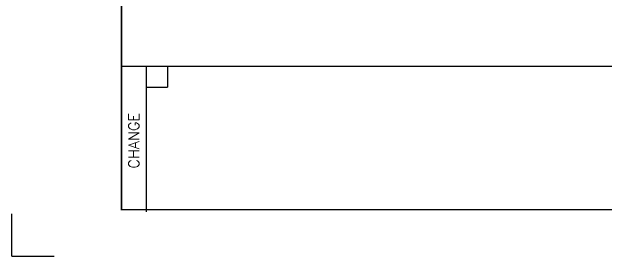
# Model space of a CAD drawing. Header units: millimetres. Extents: x 8981 to 59433, y 5244 to 14154.
# Drawn here: x 8981 to 13211, y 5244 to 6979 of the extents above; entities that cross this region are included whole.
import ezdxf

# ---------------------------------------------------------------- set-up
doc = ezdxf.new("R2010")
doc.units = ezdxf.units.MM
doc.layers.add('1', color=4, linetype='Continuous')
doc.layers.add('2', color=3, linetype='Continuous')
doc.styles.add('ROMANS', font='romans.shx', dxfattribs={"bigfont": 'whgtxt.shx'})

msp = doc.modelspace()

# ---------------------------------------------------------------- linework, layer by layer
at = {"layer": '1', "const_width": 10.5}
msp.add_lwpolyline([(9760.583, 5574.008), (21280.583, 5574.008), (21280.583, 13854.008), (9760.583, 13854.008), (9760.583, 5574.008)], dxfattribs=at)
at = {"layer": '2'}
for p, q in [((9760.583, 6594.008), (21280.583, 6594.008)), ((9937.317, 6594.008), (9937.317, 5559.008)), ((10087.317, 6594.008), (10087.317, 6444.008)), ((9937.317, 6444.008), (10087.317, 6444.008)), ((8980.583, 5244.008), (8980.583, 5544.008)), ((8980.583, 5244.008), (9280.583, 5244.008))]:
    msp.add_line(p, q, dxfattribs=at)

# ---------------------------------------------------------------- texts
at = {"layer": '2', "style": 'ROMANS'}
msp.add_text('CHANGE', height=75, rotation=90, dxfattribs=at).set_placement((9886.327, 5865.629))

doc.saveas('drawing.dxf')
